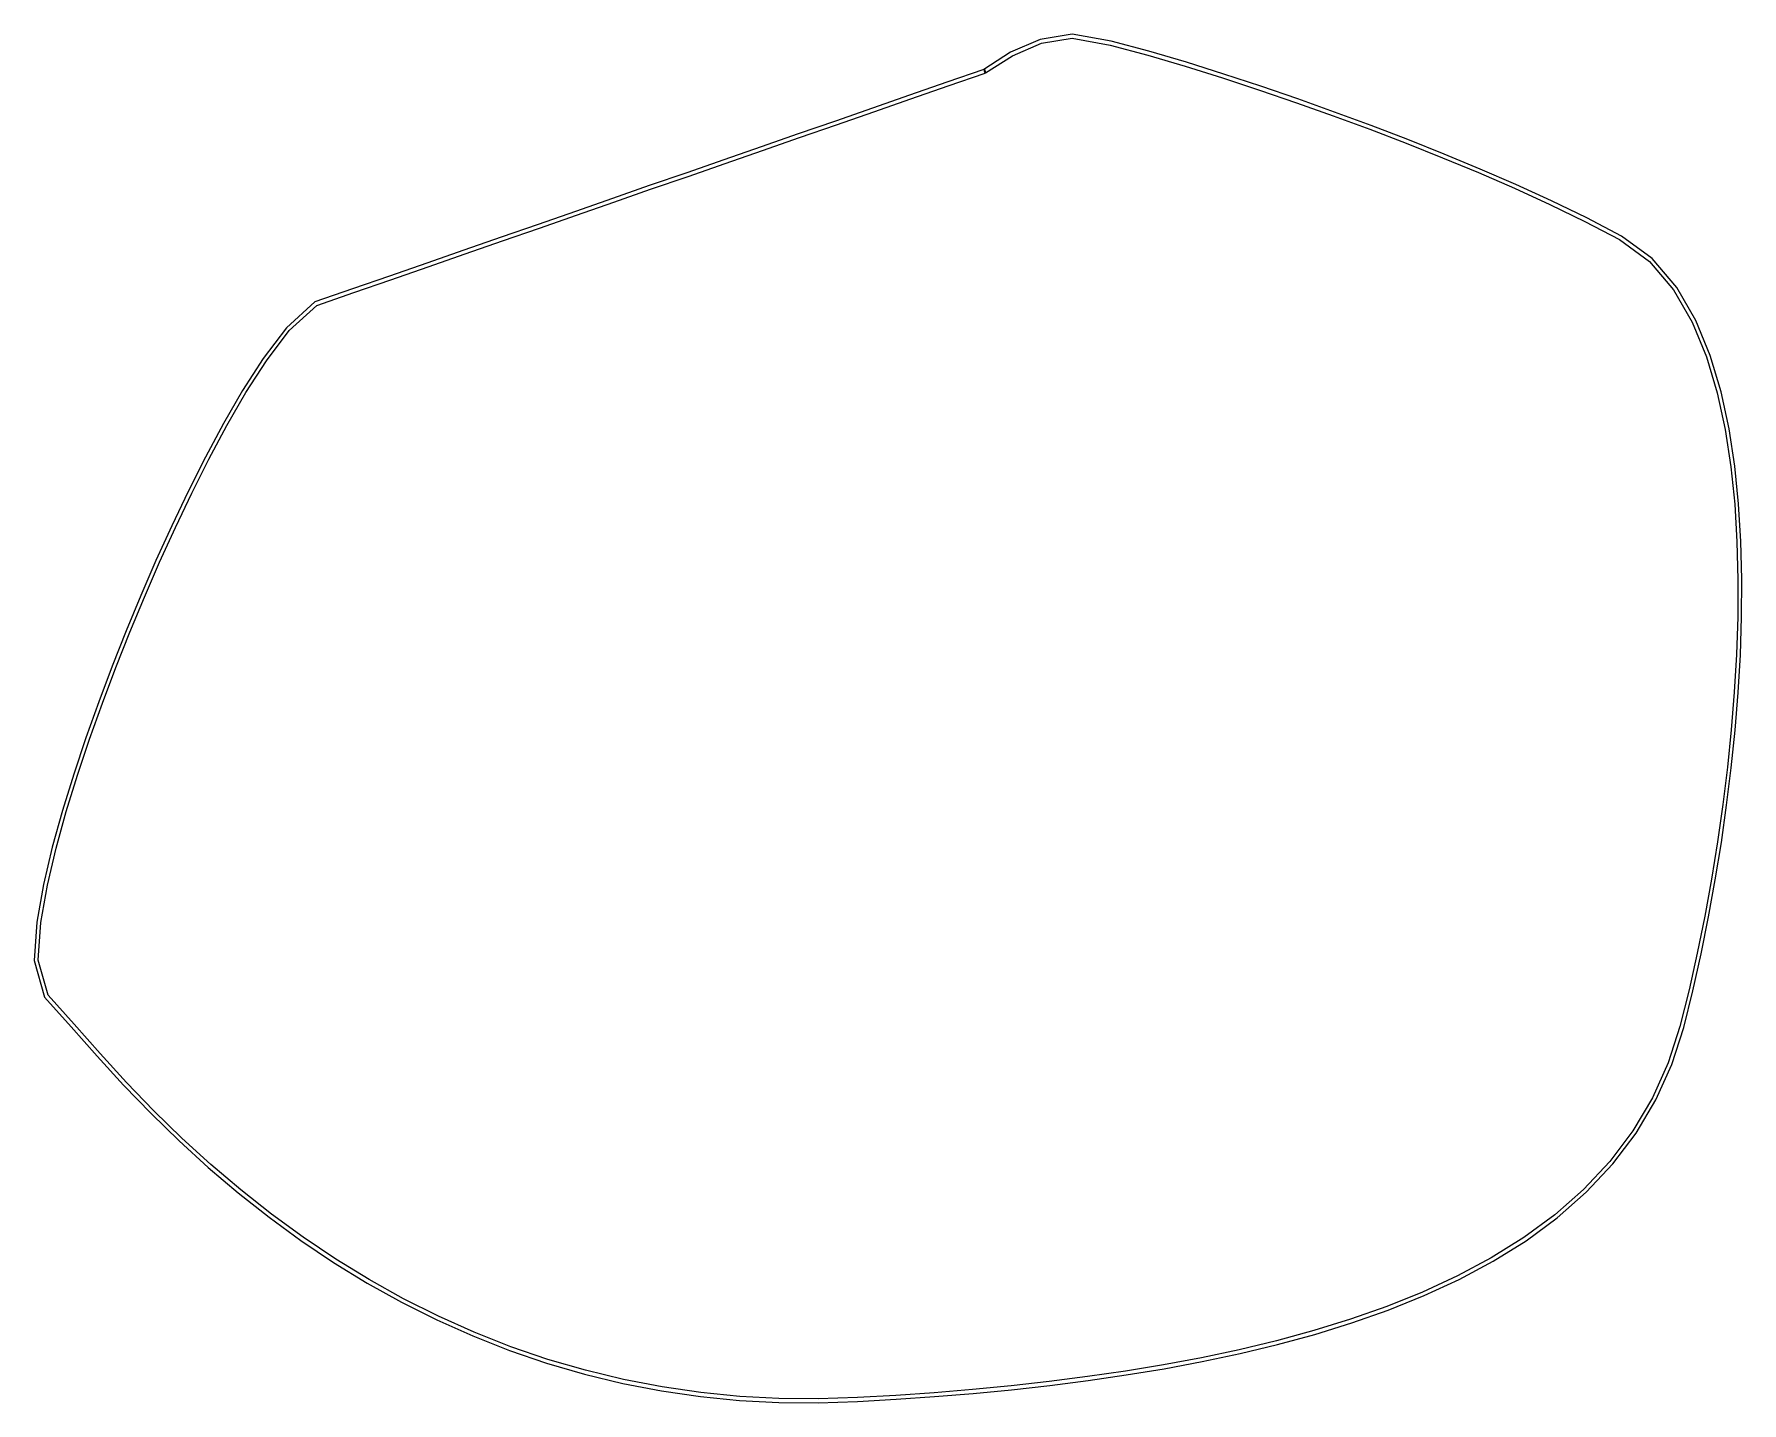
# Model space of a CAD drawing. Extents: x 116 to 463, y 250 to 528.
import ezdxf

# ---------------------------------------------------------------- set-up
doc = ezdxf.new("R2010")
doc.units = 0
doc.layers.get('0').update_dxf_attribs({"linetype": 'CONTINUOUS'})

msp = doc.modelspace()

# ---------------------------------------------------------------- linework, layer by layer
at = {"color": 7}
for p, q in [((327.304688, 528.371012), (320.795312, 527.285076)), ((327.304696, 528.37102), (327.304688, 528.371012)), ((335.19376, 526.94602), (327.304696, 528.37102)), ((314.746872, 524.696012), (309.292184, 521.194452)), ((320.795312, 527.285076), (314.746872, 524.696012)), ((315.12332, 523.986628), (321.021752, 526.511628)), ((321.021752, 526.511628), (327.29988, 527.558508)), ((327.29988, 527.558508), (327.299888, 527.558516)), ((327.299888, 527.558516), (335.01864, 526.163204)), ((335.01864, 526.163204), (342.67176, 524.12414)), ((342.889072, 524.89446), (335.19376, 526.94602)), ((350.514072, 522.639772), (342.889072, 524.89446)), ((309.292184, 521.194452), (301.778128, 518.580388)), ((309.465504, 520.83038), (309.465504, 521.23038)), ((309.465504, 521.23038), (309.681128, 520.492884)), ((309.681128, 520.492884), (315.12332, 523.986628)), ((342.67176, 524.12414), (350.281136, 521.87414)), ((350.281136, 521.87414), (357.851448, 519.491324)), ((358.09688, 520.253836), (350.514072, 522.639772)), ((301.778128, 518.580388), (294.22344, 515.953828)), ((294.485816, 515.197572), (302.042064, 517.824132)), ((302.042064, 517.824132), (309.596752, 520.452252)), ((309.596752, 520.452252), (309.465504, 520.83038)), ((357.851448, 519.491324), (365.388952, 517.005388)), ((365.64532, 517.763212), (358.09688, 520.253836)), ((373.160944, 515.180396), (365.64532, 517.763212)), ((294.22344, 515.953828), (286.668752, 513.3257)), ((286.931128, 512.569444), (294.485816, 515.197572)), ((365.388952, 517.005388), (372.89676, 514.4257)), ((372.89676, 514.4257), (380.373328, 511.760076)), ((380.64688, 512.513212), (373.160944, 515.180396)), ((279.112496, 510.69914), (271.557816, 508.071012)), ((286.668752, 513.3257), (279.112496, 510.69914)), ((279.37488, 509.942884), (286.931128, 512.569444)), ((380.373328, 511.760076), (387.81864, 509.010076)), ((388.101568, 509.758524), (380.64688, 512.513212)), ((271.557816, 508.071012), (264.00156, 505.442892)), ((264.263944, 504.688196), (271.820192, 507.314756)), ((271.820192, 507.314756), (279.37488, 509.942884)), ((387.81864, 509.010076), (395.232704, 506.169452)), ((395.523448, 506.914772), (388.101568, 509.758524)), ((264.00156, 505.442892), (256.446872, 502.816324)), ((256.709256, 502.060068), (264.263944, 504.688196)), ((395.232704, 506.169452), (402.607704, 503.235076)), ((402.907824, 503.977276), (395.523448, 506.914772)), ((410.251568, 500.933524), (402.907824, 503.977276)), ((248.892184, 500.189764), (241.225, 497.561636)), ((256.446872, 502.816324), (248.892184, 500.189764)), ((249.153008, 499.433508), (256.709256, 502.060068)), ((402.607704, 503.235076), (409.940512, 500.19758)), ((409.940512, 500.19758), (417.2202, 497.039764)), ((417.54532, 497.77102), (410.251568, 500.933524)), ((241.225, 497.561636), (233.781248, 494.935076)), ((234.045192, 494.17882), (241.487384, 496.80538)), ((241.487384, 496.80538), (249.153008, 499.433508)), ((417.2202, 497.039764), (424.437392, 493.742892)), ((424.778136, 494.4679), (417.54532, 497.77102)), ((233.781248, 494.935076), (226.22656, 492.306948)), ((226.490504, 491.552252), (234.045192, 494.17882)), ((424.437392, 493.742892), (431.5702, 490.277268)), ((431.931256, 490.991332), (424.778136, 494.4679)), ((226.22656, 492.306948), (218.671872, 489.680388)), ((218.934256, 488.924132), (226.490504, 491.552252)), ((431.5702, 490.277268), (438.56864, 486.6007)), ((438.99376, 487.280396), (431.931256, 490.991332)), ((211.115624, 487.05226), (203.560936, 484.4257)), ((203.82332, 483.669444), (211.378008, 486.297572)), ((218.671872, 489.680388), (211.115624, 487.05226)), ((211.378008, 486.297572), (218.934256, 488.924132)), ((438.56864, 486.6007), (444.674888, 482.117892)), ((445.223448, 482.708524), (438.99376, 487.280396)), ((203.560936, 484.4257), (196.004688, 481.79758)), ((196.268632, 481.042884), (203.82332, 483.669444)), ((196.004688, 481.79758), (188.45, 479.171012)), ((188.712376, 478.414756), (196.268632, 481.042884)), ((444.674888, 482.117892), (449.584264, 476.34914)), ((450.240632, 476.813212), (445.223448, 482.708524)), ((180.893752, 476.542892), (173.260936, 473.888204)), ((188.45, 479.171012), (180.893752, 476.542892)), ((181.157696, 475.788196), (188.712376, 478.414756)), ((449.584264, 476.34914), (453.392072, 469.771012)), ((454.110944, 470.125708), (450.240632, 476.813212)), ((173.260936, 473.888204), (167.45156, 468.627268)), ((168.043632, 468.085068), (173.678008, 473.186628)), ((173.678008, 473.186628), (181.157696, 475.788196)), ((453.392072, 469.771012), (456.29364, 462.72414)), ((457.048448, 462.991332), (454.110944, 470.125708)), ((167.45156, 468.627268), (162.743752, 462.405388)), ((163.39988, 461.947572), (168.043632, 468.085068)), ((162.743752, 462.405388), (158.542184, 455.861636)), ((159.22488, 455.446004), (163.39988, 461.947572)), ((456.29364, 462.72414), (458.478016, 455.408516)), ((459.253136, 455.606956), (457.048448, 462.991332)), ((158.542184, 455.861636), (154.65156, 449.138204)), ((155.34988, 448.749132), (159.22488, 455.446004)), ((458.478016, 455.408516), (460.092072, 447.938204)), ((460.879696, 448.083524), (459.253136, 455.606956)), ((154.65156, 449.138204), (150.982816, 442.296012)), ((151.692064, 441.925692), (155.34988, 448.749132)), ((462.04376, 440.478836), (460.879696, 448.083524)), ((460.092072, 447.938204), (461.249888, 440.377268)), ((150.982816, 442.296012), (147.489064, 435.363204)), ((148.207696, 435.010068), (151.692064, 441.925692)), ((461.249888, 440.377268), (462.028016, 432.764764)), ((462.826568, 432.828836), (462.04376, 440.478836)), ((147.489064, 435.363204), (144.145312, 428.360076)), ((144.870192, 428.021004), (148.207696, 435.010068)), ((462.028016, 432.764764), (462.490512, 425.12258)), ((463.289072, 425.155396), (462.826568, 432.828836)), ((144.145312, 428.360076), (140.931248, 421.296012)), ((141.662376, 420.971004), (144.870192, 428.021004)), ((462.490512, 425.12258), (462.681136, 417.466324)), ((463.481256, 417.474148), (463.289072, 425.155396)), ((140.931248, 421.296012), (137.840624, 414.178828)), ((138.57644, 413.866316), (141.662376, 420.971004)), ((462.681136, 417.466324), (462.634256, 409.806948)), ((463.434376, 409.791332), (463.481256, 417.474148)), ((137.840624, 414.178828), (134.867184, 407.011636)), ((135.607696, 406.711628), (138.57644, 413.866316)), ((134.867184, 407.011636), (132.010936, 399.79758)), ((132.756128, 399.508508), (135.607696, 406.711628)), ((462.634256, 409.806948), (462.378008, 402.14914)), ((463.17656, 402.113212), (463.434376, 409.791332)), ((132.010936, 399.79758), (129.275, 392.535076)), ((130.02644, 392.258508), (132.756128, 399.508508)), ((462.378008, 402.14914), (461.931128, 394.49914)), ((462.729688, 394.4429), (463.17656, 402.113212)), ((129.275, 392.535076), (126.670312, 385.22414)), ((461.931128, 394.49914), (461.312376, 386.861636)), ((462.109376, 386.788212), (462.729688, 394.4429)), ((127.42644, 384.963196), (130.02644, 392.258508)), ((461.312376, 386.861636), (460.531128, 379.238204)), ((461.32656, 379.149148), (462.109376, 386.788212)), ((126.670312, 385.22414), (124.210936, 377.861636)), ((124.971752, 377.617884), (127.42644, 384.963196)), ((460.531128, 379.238204), (459.59832, 371.630388)), ((460.392184, 371.525708), (461.32656, 379.149148)), ((124.210936, 377.861636), (121.921872, 370.444452)), ((122.688944, 370.219444), (124.971752, 377.617884)), ((121.921872, 370.444452), (119.845312, 362.960076)), ((120.620192, 362.760068), (122.688944, 370.219444)), ((459.59832, 371.630388), (458.520192, 364.042892)), ((459.310936, 363.922588), (460.392184, 371.525708)), ((119.845312, 362.960076), (118.054688, 355.39758)), ((118.838944, 355.235068), (120.620192, 362.760068)), ((458.520192, 364.042892), (457.296752, 356.477268)), ((458.085936, 356.3429), (459.310936, 363.922588)), ((118.054688, 355.39758), (116.696872, 347.731948)), ((117.492064, 347.635068), (118.838944, 355.235068)), ((457.296752, 356.477268), (455.929568, 348.936636)), ((456.715624, 348.785084), (458.085936, 356.3429)), ((116.696872, 347.731948), (116.153128, 339.914764)), ((116.960816, 339.997572), (117.492064, 347.635068)), ((455.929568, 348.936636), (454.412376, 341.42414)), ((455.195312, 341.256956), (456.715624, 348.785084)), ((454.412376, 341.42414), (452.735816, 333.946012)), ((453.515624, 333.761644), (455.195312, 341.256956)), ((116.153128, 339.914764), (118.254688, 332.455388)), ((118.97332, 332.852252), (116.960816, 339.997572)), ((452.735816, 333.946012), (450.882696, 326.521012)), ((451.65156, 326.300708), (453.515624, 333.761644)), ((118.254688, 332.455388), (123.668752, 326.456948)), ((124.265504, 326.989756), (118.97332, 332.852252)), ((129.54832, 320.996004), (124.265504, 326.989756)), ((450.882696, 326.521012), (448.490504, 319.092892)), ((123.668752, 326.456948), (128.953128, 320.460076)), ((449.239064, 318.805396), (451.65156, 326.300708)), ((128.953128, 320.460076), (134.357816, 314.561636)), ((134.940504, 315.110068), (129.54832, 320.996004)), ((448.490504, 319.092892), (445.29832, 311.983516)), ((446.009376, 311.614772), (449.239064, 318.805396)), ((134.357816, 314.561636), (139.920312, 308.808516)), ((140.485816, 309.372572), (134.940504, 315.110068)), ((146.203008, 303.80694), (140.485816, 309.372572)), ((445.29832, 311.983516), (441.321752, 305.281948)), ((441.985936, 304.835084), (446.009376, 311.614772)), ((139.920312, 308.808516), (145.654688, 303.2257)), ((145.654688, 303.2257), (151.568752, 297.833516)), ((152.096752, 298.433508), (146.203008, 303.80694)), ((441.321752, 305.281948), (436.621752, 299.063204)), ((437.234376, 298.54602), (441.985936, 304.835084)), ((436.621752, 299.063204), (431.288944, 293.37258)), ((151.568752, 297.833516), (157.667184, 292.64758)), ((158.17488, 293.266316), (152.096752, 298.433508)), ((431.846872, 292.797588), (437.234376, 298.54602)), ((157.667184, 292.64758), (163.95156, 287.686636)), ((164.434256, 288.324132), (158.17488, 293.266316)), ((431.288944, 293.37258), (425.428008, 288.221012)), ((425.929688, 287.597588), (431.846872, 292.797588)), ((170.87644, 283.622572), (164.434256, 288.324132)), ((163.95156, 287.686636), (170.418752, 282.967892)), ((425.428008, 288.221012), (419.137384, 283.594452)), ((419.587504, 282.931956), (425.929688, 287.597588)), ((170.418752, 282.967892), (177.067184, 278.505388)), ((177.49832, 279.17882), (170.87644, 283.622572)), ((419.137384, 283.594452), (412.509256, 279.458516)), ((412.910936, 278.766332), (419.587504, 282.931956)), ((177.067184, 278.505388), (183.890624, 274.317892)), ((184.295192, 275.008508), (177.49832, 279.17882)), ((412.509256, 279.458516), (405.617064, 275.771012)), ((405.975, 275.053836), (412.910936, 278.766332)), ((191.260816, 271.12882), (184.295192, 275.008508)), ((405.617064, 275.771012), (398.521752, 272.486636)), ((398.839064, 271.752268), (405.975, 275.053836)), ((183.890624, 274.317892), (190.885936, 270.421012)), ((198.387384, 267.552252), (191.260816, 271.12882)), ((398.521752, 272.486636), (391.263944, 269.564764)), ((391.546872, 268.814772), (398.839064, 271.752268)), ((190.885936, 270.421012), (198.045312, 266.830388)), ((205.665504, 264.296004), (198.387384, 267.552252)), ((391.263944, 269.564764), (383.884256, 266.963204)), ((384.134376, 266.203836), (391.546872, 268.814772)), ((198.045312, 266.830388), (205.354688, 263.558516)), ((213.081128, 261.372572), (205.665504, 264.296004)), ((376.406128, 264.64758), (368.853008, 262.586636)), ((383.884256, 266.963204), (376.406128, 264.64758)), ((376.629688, 263.878836), (384.134376, 266.203836)), ((205.354688, 263.558516), (212.806248, 260.621012)), ((212.806248, 260.621012), (220.382816, 258.028828)), ((220.62488, 258.791316), (213.081128, 261.372572)), ((361.238944, 260.755388), (353.578008, 259.1257)), ((368.853008, 262.586636), (361.238944, 260.755388)), ((361.415624, 259.974148), (369.05156, 261.811644)), ((369.05156, 261.811644), (376.629688, 263.878836)), ((220.382816, 258.028828), (228.07344, 255.789764)), ((228.279568, 256.563196), (220.62488, 258.791316)), ((345.879568, 257.681948), (338.14988, 256.403828)), ((353.578008, 259.1257), (345.879568, 257.681948)), ((346.018752, 256.89446), (353.734376, 258.341332)), ((353.734376, 258.341332), (361.415624, 259.974148)), ((228.07344, 255.789764), (235.859376, 253.910076)), ((236.028008, 254.692884), (228.279568, 256.563196)), ((235.859376, 253.910076), (243.72344, 252.394452)), ((243.856128, 253.183508), (236.028008, 254.692884)), ((322.62332, 254.283516), (314.834256, 253.416324)), ((330.396752, 255.2757), (322.62332, 254.283516)), ((322.718752, 253.489772), (330.504688, 254.481956)), ((338.14988, 256.403828), (330.396752, 255.2757)), ((330.504688, 254.481956), (338.27344, 255.613212)), ((338.27344, 255.613212), (346.018752, 256.89446)), ((243.72344, 252.394452), (251.64844, 251.242892)), ((251.745192, 252.038196), (243.856128, 253.183508)), ((251.64844, 251.242892), (259.617184, 250.455388)), ((259.678008, 251.252252), (251.745192, 252.038196)), ((259.617184, 250.455388), (267.612496, 250.02414)), ((267.638944, 250.824132), (259.678008, 251.252252)), ((275.610816, 250.744452), (267.638944, 250.824132)), ((283.584256, 251.003828), (275.610816, 250.744452)), ((275.620312, 249.94446), (283.620312, 250.205396)), ((291.404568, 251.466324), (283.584256, 251.003828)), ((283.620312, 250.205396), (291.456248, 250.6679)), ((299.22332, 252.016324), (291.404568, 251.466324)), ((291.456248, 250.6679), (299.284376, 251.21946)), ((307.034256, 252.664764), (299.22332, 252.016324)), ((299.284376, 251.21946), (307.106248, 251.8679)), ((314.834256, 253.416324), (307.034256, 252.664764)), ((307.106248, 251.8679), (314.917184, 252.62102)), ((314.917184, 252.62102), (322.718752, 253.489772)), ((267.612496, 250.02414), (275.620312, 249.94446))]:
    msp.add_line(p, q, dxfattribs=at)

doc.saveas('drawing.dxf')
